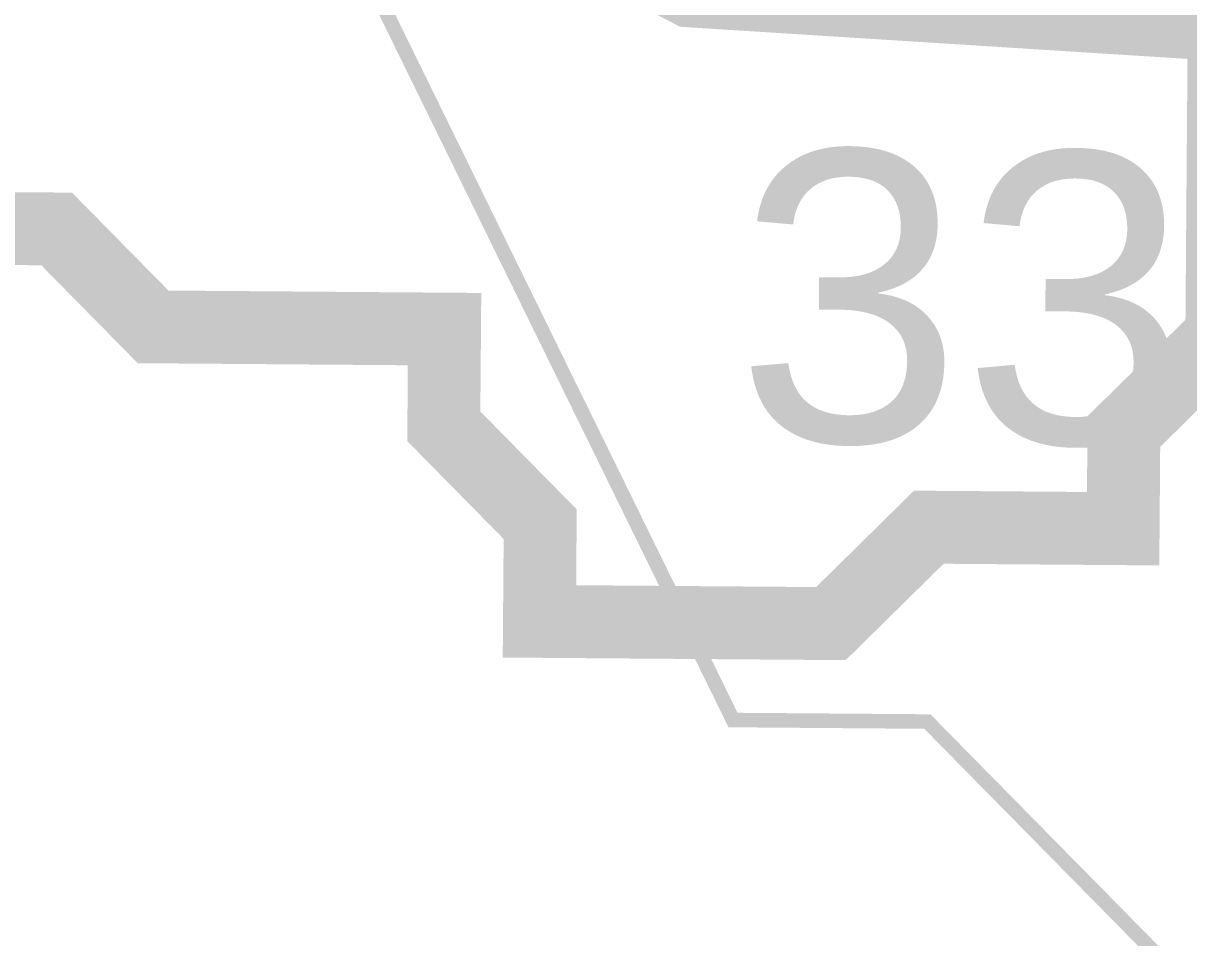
# Model space of a CAD drawing. Header units: metres. Extents: x 326467 to 340077, y 1811030 to 1824953.
# Drawn here: x 326659.82 to 326708.31, y 1811475.86 to 1811513.91 of the extents above; entities that cross this region are included whole.
import ezdxf

# ---------------------------------------------------------------- set-up
doc = ezdxf.new("R2010")
doc.units = ezdxf.units.M
doc.header["$MEASUREMENT"] = 0
for name, color, linetype in [('CRZ LINE FOR RIVER OR CREEK', 84, 'Continuous'), ('HAZARDS LINE', 1, 'Continuous'), ('NDZ-200M FROM CRZ', 30, 'Continuous'), ('SURVEY NO.', 7, 'Continuous'), ('SURVEY PLOT BOUNDARY', 35, 'Continuous')]:
    doc.layers.add(name, color=color, linetype=linetype)
doc.styles.add('PDF Arial', font='arial.ttf')

# ---------------------------------------------------------------- blocks, each defined once
blk = doc.blocks.new('16')
at = {"layer": 'CRZ LINE FOR RIVER OR CREEK', "ltscale": 0.1, "const_width": 3.032, "flags": 128}
blk.add_lwpolyline([(326479.14, 1811486.541), (326487.105, 1811506.07), (326503.57, 1811546.862), (326496.184, 1811599.622), (326521.933, 1811609.538), (326574.851, 1811590.688), (326640.78, 1811539.464), (326687.56, 1811515.257), (326723.926, 1811512.955), (326786.708, 1811540.643), (326821.366, 1811566.788), (326870.396, 1811610.15), (326880.683, 1811657.305), (326894.786, 1811706.204), (326909.791, 1811762.206), (326933.719, 1811818.86), (326954.786, 1811857.888), (326990.562, 1811904.588), (326991.387, 1812011.495), (326974.773, 1812062.932), (326987.306, 1812115.398), (327014.034, 1812173.82), (327022.923, 1812273.008)], dxfattribs=at)
at = {"layer": 'HAZARDS LINE', "lineweight": 18, "const_width": 3.032}
blk.add_lwpolyline([(326645.036, 1811505.477), (326661.206, 1811505.352), (326665.217, 1811501.278), (326677.344, 1811501.185), (326677.313, 1811497.142), (326681.324, 1811493.067), (326681.293, 1811489.024), (326693.421, 1811488.931), (326697.494, 1811492.942), (326705.579, 1811492.88), (326705.61, 1811496.923), (326709.684, 1811500.935), (326709.871, 1811525.193), (326721.998, 1811525.1), (326726.072, 1811529.112), (326726.103, 1811533.155), (326730.177, 1811537.167), (326734.25, 1811541.179), (326738.324, 1811545.19), (326746.409, 1811545.128), (326750.483, 1811549.14)], dxfattribs=at)
at = {"layer": 'NDZ-200M FROM CRZ', "const_width": 3.032, "flags": 128}
blk.add_lwpolyline([(326480.482, 1811660.393), (326479.14, 1811486.541), (326487.105, 1811506.07), (326503.57, 1811546.862), (326496.184, 1811599.622), (326521.933, 1811609.538), (326574.851, 1811590.688), (326640.78, 1811539.464), (326687.56, 1811515.257), (326723.926, 1811512.955), (326786.708, 1811540.643)], dxfattribs=at)
at = {"layer": 'SURVEY PLOT BOUNDARY', "lineweight": 18, "const_width": 0.606}
for points in [[(326733.845, 1811488.619), (326709.466, 1811472.634), (326697.432, 1811484.856), (326689.347, 1811484.919), (326661.487, 1811541.74), (326665.685, 1811561.924), (326738.605, 1811581.578), (326738.574, 1811577.535), (326734.188, 1811533.092), (326746.253, 1811524.913)], [(326572.647, 1811554.556), (326604.861, 1811538.134), (326661.487, 1811541.74), (326689.347, 1811484.919), (326697.432, 1811484.856), (326709.466, 1811472.634), (326693.202, 1811460.629), (326616.115, 1811424.834), (326551.561, 1811441.506), (326547.675, 1811461.752), (326515.491, 1811482.217), (326519.565, 1811486.229), (326564.655, 1811566.747), (326572.709, 1811562.642)]]:
    blk.add_lwpolyline(points, close=True, dxfattribs=at)
at = {"layer": 'SURVEY NO.', "insert": (326689.435, 1811496.354), "char_height": 12.1286, "attachment_point": 7, "rotation": 359.5579, "style": 'PDF Arial'}
blk.add_mtext('33', dxfattribs=at)

msp = doc.modelspace()

# ---------------------------------------------------------------- block references
msp.add_blockref('16', (0, 0))

doc.saveas('drawing.dxf')
